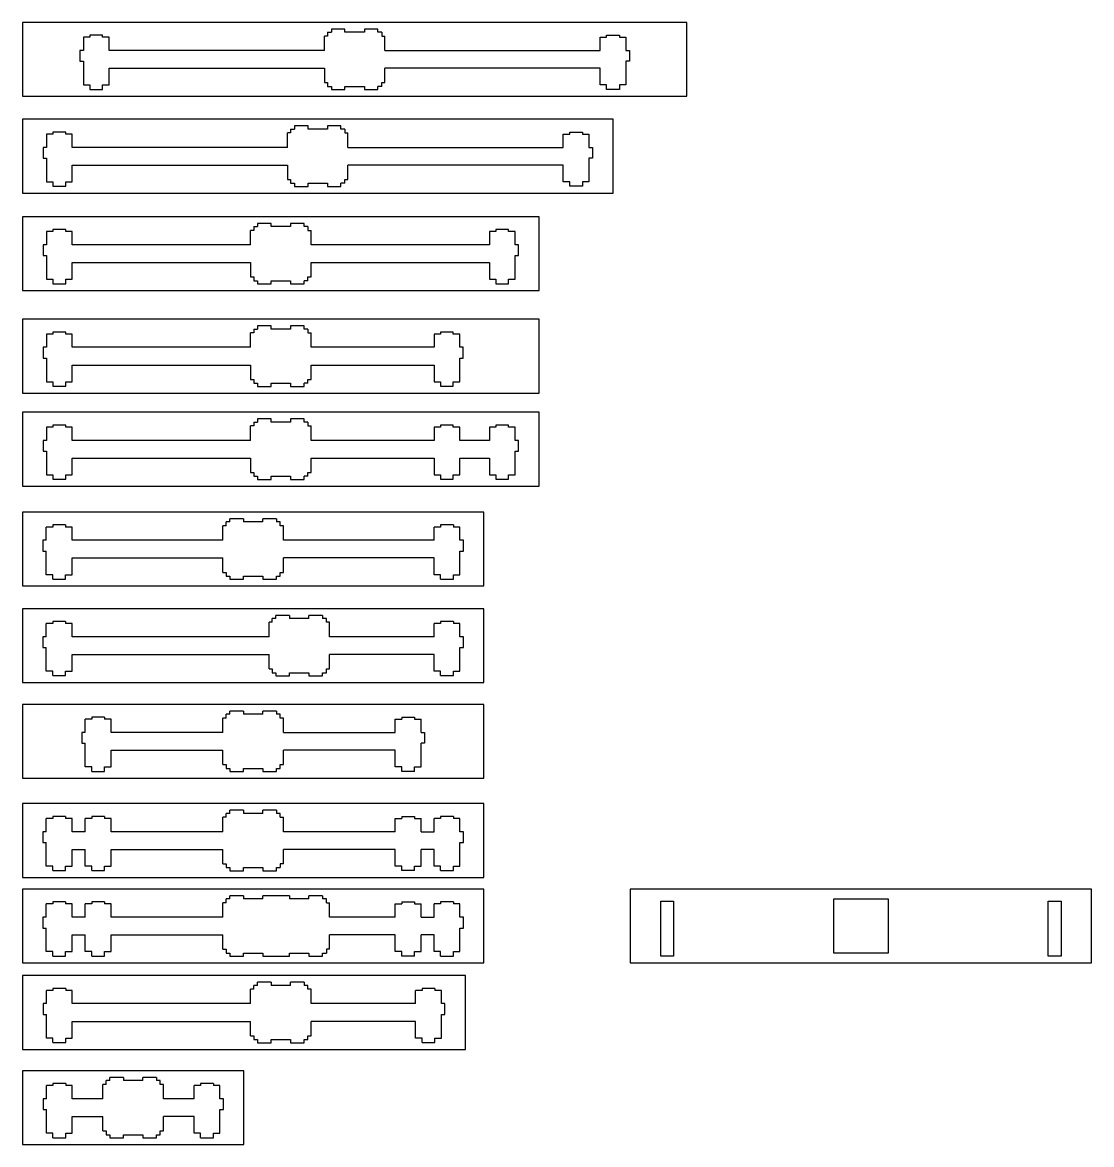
# Model space of a CAD drawing. Header units: millimetres. Extents: x -489 to 574, y -241 to 468.
# Drawn here: x 298.4 to 574.3, y -241.1 to 48.3 of the extents above; entities that cross this region are included whole.
import ezdxf

# ---------------------------------------------------------------- set-up
doc = ezdxf.new("R2010")
doc.units = ezdxf.units.MM
doc.layers.add('01_线宽0.15', color=7, linetype='Continuous')

msp = doc.modelspace()

# ---------------------------------------------------------------- linework, layer by layer
at = {"layer": '01_线宽0.15'}
for p, q in [((469.88, 48.31), (298.43, 48.31)), ((298.43, 48.31), (298.43, 29.26)), ((381.65, 46.58), (378.15, 46.58)), ((378.15, 46.58), (378.15, 45.77)), ((381.65, 45.77), (381.65, 46.58)), ((390.16, 46.58), (386.66, 46.58)), ((386.66, 46.58), (386.66, 45.77)), ((390.16, 45.77), (390.16, 46.58)), ((469.88, 29.26), (469.88, 48.31)), ((315.83, 44.47), (314.15, 44.47)), ((314.15, 44.47), (314.15, 41.07)), ((319.13, 45.01), (315.83, 45.01)), ((315.83, 45.01), (315.83, 44.47)), ((319.13, 44.47), (319.13, 45.01)), ((320.8, 44.47), (319.13, 44.47)), ((320.8, 41.07), (320.8, 44.47)), ((377.17, 44.79), (376.35, 44.79)), ((376.35, 41.07), (376.35, 44.79)), ((377.17, 45.77), (377.17, 44.79)), ((377.17, 45.77), (378.15, 45.77)), ((386.66, 45.77), (381.65, 45.77)), ((391.14, 45.77), (390.16, 45.77)), ((391.14, 45.77), (391.14, 44.79)), ((391.14, 44.79), (391.95, 44.79)), ((391.95, 41.07), (391.95, 44.79)), ((447.5, 41.07), (447.5, 44.47)), ((447.5, 44.47), (449.18, 44.47)), ((449.18, 44.47), (449.18, 45.01)), ((449.18, 45.01), (452.48, 45.01)), ((452.48, 45.01), (452.48, 44.47)), ((452.48, 44.47), (454.15, 44.47)), ((454.15, 44.47), (454.15, 41.07)), ((314.15, 41.07), (313.26, 41.07)), ((313.26, 41.07), (313.26, 38.28)), ((376.35, 41.07), (320.8, 41.07)), ((391.95, 41.07), (447.5, 41.07)), ((454.15, 41.07), (455.04, 41.07)), ((455.04, 41.07), (455.04, 38.28)), ((313.26, 38.28), (314.15, 38.28)), ((314.15, 38.28), (314.15, 32.18)), ((455.04, 38.28), (454.15, 38.28)), ((454.15, 38.28), (454.15, 32.18)), ((320.8, 32.18), (320.8, 36.5)), ((320.8, 36.5), (376.35, 36.5)), ((376.35, 36.5), (376.35, 32.78)), ((391.95, 32.78), (391.95, 36.5)), ((447.5, 36.5), (391.95, 36.5)), ((447.5, 32.18), (447.5, 36.5)), ((314.15, 32.18), (315.83, 32.18)), ((315.83, 32.18), (315.83, 31.04)), ((319.13, 31.04), (319.13, 32.18)), ((319.13, 32.18), (320.8, 32.18)), ((376.35, 32.78), (377.17, 32.78)), ((377.17, 32.78), (377.17, 31.8)), ((391.14, 31.8), (391.14, 32.78)), ((391.14, 32.78), (391.95, 32.78)), ((449.18, 32.18), (447.5, 32.18)), ((449.18, 31.04), (449.18, 32.18)), ((454.15, 32.18), (452.48, 32.18)), ((452.48, 32.18), (452.48, 31.04)), ((298.43, 29.26), (469.88, 29.26)), ((315.83, 31.04), (319.13, 31.04)), ((377.17, 31.8), (378.15, 31.8)), ((378.15, 31.8), (378.15, 30.99)), ((378.15, 30.99), (381.65, 30.99)), ((381.65, 30.99), (381.65, 31.8)), ((381.65, 31.8), (386.66, 31.8)), ((386.66, 31.8), (386.66, 30.99)), ((386.66, 30.99), (390.16, 30.99)), ((390.16, 30.99), (390.16, 31.8)), ((391.14, 31.8), (390.16, 31.8)), ((452.48, 31.04), (449.18, 31.04)), ((450.83, 23.33), (298.43, 23.33)), ((298.43, 23.33), (298.43, 4.28)), ((450.83, 4.28), (450.83, 23.33)), ((367.64, 20.79), (367.64, 19.81)), ((367.64, 20.79), (368.62, 20.79)), ((372.12, 21.6), (368.62, 21.6)), ((368.62, 21.6), (368.62, 20.79)), ((372.12, 20.79), (372.12, 21.6)), ((377.13, 20.79), (372.12, 20.79)), ((380.63, 21.6), (377.13, 21.6)), ((377.13, 21.6), (377.13, 20.79)), ((380.63, 20.79), (380.63, 21.6)), ((381.61, 20.79), (380.63, 20.79)), ((381.61, 20.79), (381.61, 19.81)), ((306.3, 19.49), (304.62, 19.49)), ((304.62, 19.49), (304.62, 16.09)), ((309.6, 20.03), (306.3, 20.03)), ((306.3, 20.03), (306.3, 19.49)), ((309.6, 19.49), (309.6, 20.03)), ((311.28, 19.49), (309.6, 19.49)), ((311.28, 16.09), (311.28, 19.49)), ((367.64, 19.81), (366.83, 19.81)), ((366.83, 16.09), (366.83, 19.81)), ((381.61, 19.81), (382.43, 19.81)), ((382.43, 16.09), (382.43, 19.81)), ((437.98, 16.09), (437.98, 19.49)), ((437.98, 19.49), (439.65, 19.49)), ((439.65, 19.49), (439.65, 20.03)), ((439.65, 20.03), (442.95, 20.03)), ((442.95, 20.03), (442.95, 19.49)), ((442.95, 19.49), (444.63, 19.49)), ((444.63, 19.49), (444.63, 16.09)), ((304.62, 16.09), (303.74, 16.09)), ((303.74, 16.09), (303.74, 13.3)), ((366.83, 16.09), (311.28, 16.09)), ((382.43, 16.09), (437.98, 16.09)), ((444.63, 16.09), (445.52, 16.09)), ((445.52, 16.09), (445.52, 13.3)), ((303.74, 13.3), (304.62, 13.3)), ((304.62, 13.3), (304.62, 7.2)), ((445.52, 13.3), (444.63, 13.3)), ((444.63, 13.3), (444.63, 7.2)), ((311.28, 7.2), (311.28, 11.52)), ((311.28, 11.52), (366.83, 11.52)), ((366.83, 11.52), (366.83, 7.8)), ((382.43, 7.8), (382.43, 11.52)), ((437.98, 11.52), (382.43, 11.52)), ((437.98, 7.2), (437.98, 11.52)), ((304.62, 7.2), (306.3, 7.2)), ((306.3, 7.2), (306.3, 6.06)), ((306.3, 6.06), (309.6, 6.06)), ((309.6, 6.06), (309.6, 7.2)), ((309.6, 7.2), (311.28, 7.2)), ((366.83, 7.8), (367.64, 7.8)), ((367.64, 7.8), (367.64, 6.82)), ((367.64, 6.82), (368.62, 6.82)), ((368.62, 6.82), (368.62, 6.01)), ((368.62, 6.01), (372.12, 6.01)), ((372.12, 6.01), (372.12, 6.82)), ((372.12, 6.82), (377.13, 6.82)), ((377.13, 6.82), (377.13, 6.01)), ((377.13, 6.01), (380.63, 6.01)), ((380.63, 6.01), (380.63, 6.82)), ((381.61, 6.82), (380.63, 6.82)), ((381.61, 6.82), (381.61, 7.8)), ((381.61, 7.8), (382.43, 7.8)), ((439.65, 7.2), (437.98, 7.2)), ((439.65, 6.06), (439.65, 7.2)), ((442.95, 6.06), (439.65, 6.06)), ((444.63, 7.2), (442.95, 7.2)), ((442.95, 7.2), (442.95, 6.06)), ((298.43, 4.28), (450.83, 4.28)), ((431.78, -1.81), (298.43, -1.81)), ((298.43, -1.81), (298.43, -20.86)), ((431.78, -20.86), (431.78, -1.81)), ((306.3, -5.64), (304.62, -5.64)), ((304.62, -5.64), (304.62, -9.04)), ((309.6, -5.11), (306.3, -5.11)), ((306.3, -5.11), (306.3, -5.64)), ((309.6, -5.64), (309.6, -5.11)), ((311.28, -5.64), (309.6, -5.64)), ((311.28, -9.04), (311.28, -5.64)), ((358.12, -5.33), (357.3, -5.33)), ((357.3, -9.04), (357.3, -5.33)), ((358.12, -4.35), (358.12, -5.33)), ((358.12, -4.35), (359.1, -4.35)), ((362.6, -3.53), (359.1, -3.53)), ((359.1, -3.53), (359.1, -4.35)), ((362.6, -4.35), (362.6, -3.53)), ((367.61, -4.35), (362.6, -4.35)), ((371.11, -3.53), (367.61, -3.53)), ((367.61, -3.53), (367.61, -4.35)), ((371.11, -4.35), (371.11, -3.53)), ((372.09, -4.35), (371.11, -4.35)), ((372.09, -4.35), (372.09, -5.33)), ((372.09, -5.33), (372.9, -5.33)), ((372.9, -9.04), (372.9, -5.33)), ((420.6, -5.64), (418.92, -5.64)), ((418.92, -5.64), (418.92, -9.04)), ((423.9, -5.11), (420.6, -5.11)), ((420.6, -5.11), (420.6, -5.64)), ((423.9, -5.64), (423.9, -5.11)), ((425.58, -5.64), (423.9, -5.64)), ((425.58, -9.04), (425.58, -5.64)), ((304.62, -9.04), (303.74, -9.04)), ((303.74, -9.04), (303.74, -11.84)), ((357.3, -9.04), (311.28, -9.04)), ((418.92, -9.04), (372.9, -9.04)), ((426.47, -9.04), (425.58, -9.04)), ((426.47, -11.84), (426.47, -9.04)), ((303.74, -11.84), (304.62, -11.84)), ((304.62, -11.84), (304.62, -17.93)), ((311.28, -17.93), (311.28, -13.62)), ((311.28, -13.62), (357.3, -13.62)), ((357.3, -13.62), (357.3, -17.34)), ((372.9, -17.34), (372.9, -13.62)), ((372.9, -13.62), (418.92, -13.62)), ((418.92, -13.62), (418.92, -17.93)), ((425.58, -17.93), (425.58, -11.84)), ((425.58, -11.84), (426.47, -11.84)), ((357.3, -17.34), (358.12, -17.34)), ((358.12, -17.34), (358.12, -18.32)), ((372.09, -18.32), (372.09, -17.34)), ((372.09, -17.34), (372.9, -17.34)), ((304.62, -17.93), (306.3, -17.93)), ((306.3, -17.93), (306.3, -19.08)), ((306.3, -19.08), (309.6, -19.08)), ((309.6, -19.08), (309.6, -17.93)), ((309.6, -17.93), (311.28, -17.93)), ((358.12, -18.32), (359.1, -18.32)), ((359.1, -18.32), (359.1, -19.13)), ((359.1, -19.13), (362.6, -19.13)), ((362.6, -19.13), (362.6, -18.32)), ((362.6, -18.32), (367.61, -18.32)), ((367.61, -18.32), (367.61, -19.13)), ((367.61, -19.13), (371.11, -19.13)), ((371.11, -19.13), (371.11, -18.32)), ((372.09, -18.32), (371.11, -18.32)), ((418.92, -17.93), (420.6, -17.93)), ((420.6, -17.93), (420.6, -19.08)), ((420.6, -19.08), (423.9, -19.08)), ((423.9, -19.08), (423.9, -17.93)), ((423.9, -17.93), (425.58, -17.93)), ((298.43, -20.86), (431.78, -20.86)), ((431.78, -28.25), (298.43, -28.25)), ((298.43, -28.25), (298.43, -47.3)), ((431.78, -47.3), (431.78, -28.25)), ((309.6, -31.55), (306.3, -31.55)), ((306.3, -31.55), (306.3, -32.09)), ((309.6, -32.09), (309.6, -31.55)), ((358.12, -31.77), (357.3, -31.77)), ((357.3, -35.49), (357.3, -31.77)), ((358.12, -30.79), (358.12, -31.77)), ((358.12, -30.79), (359.1, -30.79)), ((362.6, -29.98), (359.1, -29.98)), ((359.1, -29.98), (359.1, -30.79)), ((362.6, -30.79), (362.6, -29.98)), ((367.61, -30.79), (362.6, -30.79)), ((371.11, -29.98), (367.61, -29.98)), ((367.61, -29.98), (367.61, -30.79)), ((371.11, -30.79), (371.11, -29.98)), ((372.09, -30.79), (371.11, -30.79)), ((372.09, -30.79), (372.09, -31.77)), ((372.09, -31.77), (372.9, -31.77)), ((372.9, -35.49), (372.9, -31.77)), ((409.62, -31.55), (406.31, -31.55)), ((406.31, -31.55), (406.31, -32.09)), ((409.62, -32.09), (409.62, -31.55)), ((306.3, -32.09), (304.62, -32.09)), ((304.62, -32.09), (304.62, -35.49)), ((311.28, -32.09), (309.6, -32.09)), ((311.28, -35.49), (311.28, -32.09)), ((406.31, -32.09), (404.64, -32.09)), ((404.64, -32.09), (404.64, -35.49)), ((411.29, -32.09), (409.62, -32.09)), ((411.29, -35.49), (411.29, -32.09)), ((304.62, -35.49), (303.74, -35.49)), ((303.74, -35.49), (303.74, -38.29)), ((357.3, -35.49), (311.28, -35.49)), ((404.64, -35.49), (372.9, -35.49)), ((412.18, -35.49), (411.29, -35.49)), ((412.18, -38.29), (412.18, -35.49)), ((303.74, -38.29), (304.62, -38.29)), ((304.62, -38.29), (304.62, -44.38)), ((311.28, -44.38), (311.28, -40.06)), ((311.28, -40.06), (357.3, -40.06)), ((357.3, -40.06), (357.3, -43.78)), ((372.9, -43.78), (372.9, -40.06)), ((372.9, -40.06), (404.64, -40.06)), ((404.64, -40.06), (404.64, -44.38)), ((411.29, -44.38), (411.29, -38.29)), ((411.29, -38.29), (412.18, -38.29)), ((304.62, -44.38), (306.3, -44.38)), ((306.3, -44.38), (306.3, -45.52)), ((306.3, -45.52), (309.6, -45.52)), ((309.6, -45.52), (309.6, -44.38)), ((309.6, -44.38), (311.28, -44.38)), ((357.3, -43.78), (358.12, -43.78)), ((358.12, -43.78), (358.12, -44.76)), ((358.12, -44.76), (359.1, -44.76)), ((359.1, -44.76), (359.1, -45.58)), ((359.1, -45.58), (362.6, -45.58)), ((362.6, -45.58), (362.6, -44.76)), ((362.6, -44.76), (367.61, -44.76)), ((367.61, -44.76), (367.61, -45.58)), ((367.61, -45.58), (371.11, -45.58)), ((371.11, -45.58), (371.11, -44.76)), ((372.09, -44.76), (371.11, -44.76)), ((372.09, -44.76), (372.09, -43.78)), ((372.09, -43.78), (372.9, -43.78)), ((404.64, -44.38), (406.31, -44.38)), ((406.31, -44.38), (406.31, -45.52)), ((406.31, -45.52), (409.62, -45.52)), ((409.62, -45.52), (409.62, -44.38)), ((409.62, -44.38), (411.29, -44.38)), ((298.43, -47.3), (431.78, -47.3)), ((431.78, -52.25), (298.43, -52.25)), ((298.43, -52.25), (298.43, -71.3)), ((358.12, -54.79), (358.12, -55.77)), ((358.12, -54.79), (359.1, -54.79)), ((362.6, -53.98), (359.1, -53.98)), ((359.1, -53.98), (359.1, -54.79)), ((362.6, -54.79), (362.6, -53.98)), ((367.61, -54.79), (362.6, -54.79)), ((371.11, -53.98), (367.61, -53.98)), ((367.61, -53.98), (367.61, -54.79)), ((371.11, -54.79), (371.11, -53.98)), ((372.09, -54.79), (371.11, -54.79)), ((372.09, -54.79), (372.09, -55.77)), ((431.78, -71.3), (431.78, -52.25)), ((306.3, -56.09), (304.62, -56.09)), ((304.62, -56.09), (304.62, -59.49)), ((309.6, -55.55), (306.3, -55.55)), ((306.3, -55.55), (306.3, -56.09)), ((309.6, -56.09), (309.6, -55.55)), ((311.28, -56.09), (309.6, -56.09)), ((311.28, -59.49), (311.28, -56.09)), ((358.12, -55.77), (357.3, -55.77)), ((357.3, -59.49), (357.3, -55.77)), ((372.09, -55.77), (372.9, -55.77)), ((372.9, -59.49), (372.9, -55.77)), ((406.31, -56.09), (404.64, -56.09)), ((404.64, -56.09), (404.64, -59.49)), ((409.62, -55.55), (406.31, -55.55)), ((406.31, -55.55), (406.31, -56.09)), ((409.62, -56.09), (409.62, -55.55)), ((411.29, -56.09), (409.62, -56.09)), ((411.29, -59.49), (411.29, -56.09)), ((420.6, -56.09), (418.92, -56.09)), ((418.92, -56.09), (418.92, -59.49)), ((423.9, -55.55), (420.6, -55.55)), ((420.6, -55.55), (420.6, -56.09)), ((423.9, -56.09), (423.9, -55.55)), ((425.58, -56.09), (423.9, -56.09)), ((425.58, -59.49), (425.58, -56.09)), ((304.62, -59.49), (303.74, -59.49)), ((303.74, -59.49), (303.74, -62.29)), ((357.3, -59.49), (311.28, -59.49)), ((404.64, -59.49), (372.9, -59.49)), ((418.92, -59.49), (411.29, -59.49)), ((426.47, -59.49), (425.58, -59.49)), ((426.47, -62.29), (426.47, -59.49)), ((303.74, -62.29), (304.62, -62.29)), ((304.62, -62.29), (304.62, -68.38)), ((425.58, -68.38), (425.58, -62.29)), ((425.58, -62.29), (426.47, -62.29)), ((311.28, -68.38), (311.28, -64.06)), ((311.28, -64.06), (357.3, -64.06)), ((357.3, -64.06), (357.3, -67.78)), ((372.9, -67.78), (372.9, -64.06)), ((372.9, -64.06), (404.64, -64.06)), ((404.64, -64.06), (404.64, -68.38)), ((411.29, -64.06), (418.92, -64.06)), ((411.29, -68.38), (411.29, -64.06)), ((418.92, -64.06), (418.92, -68.38)), ((304.62, -68.38), (306.3, -68.38)), ((306.3, -68.38), (306.3, -69.52)), ((309.6, -69.52), (309.6, -68.38)), ((309.6, -68.38), (311.28, -68.38)), ((357.3, -67.78), (358.12, -67.78)), ((358.12, -67.78), (358.12, -68.76)), ((358.12, -68.76), (359.1, -68.76)), ((359.1, -68.76), (359.1, -69.58)), ((362.6, -69.58), (362.6, -68.76)), ((362.6, -68.76), (367.61, -68.76)), ((367.61, -68.76), (367.61, -69.58)), ((371.11, -69.58), (371.11, -68.76)), ((372.09, -68.76), (371.11, -68.76)), ((372.09, -68.76), (372.09, -67.78)), ((372.09, -67.78), (372.9, -67.78)), ((404.64, -68.38), (406.31, -68.38)), ((406.31, -68.38), (406.31, -69.52)), ((409.62, -69.52), (409.62, -68.38)), ((409.62, -68.38), (411.29, -68.38)), ((418.92, -68.38), (420.6, -68.38)), ((420.6, -68.38), (420.6, -69.52)), ((423.9, -69.52), (423.9, -68.38)), ((423.9, -68.38), (425.58, -68.38)), ((298.43, -71.3), (431.78, -71.3)), ((306.3, -69.52), (309.6, -69.52)), ((359.1, -69.58), (362.6, -69.58)), ((367.61, -69.58), (371.11, -69.58)), ((406.31, -69.52), (409.62, -69.52)), ((420.6, -69.52), (423.9, -69.52)), ((417.49, -78.01), (298.43, -78.01)), ((298.43, -78.01), (298.43, -97.06)), ((417.49, -97.06), (417.49, -78.01)), ((350.97, -81.53), (350.97, -80.55)), ((351.95, -80.55), (350.97, -80.55)), ((355.45, -79.74), (351.95, -79.74)), ((351.95, -80.55), (351.95, -79.74)), ((355.45, -79.74), (355.45, -80.55)), ((360.46, -80.55), (355.45, -80.55)), ((363.96, -79.74), (360.46, -79.74)), ((360.46, -80.55), (360.46, -79.74)), ((363.96, -79.74), (363.96, -80.55)), ((364.94, -80.55), (363.96, -80.55)), ((364.94, -81.53), (364.94, -80.55)), ((304.59, -85.25), (304.59, -81.85)), ((306.27, -81.85), (304.59, -81.85)), ((306.27, -81.31), (306.27, -81.85)), ((309.57, -81.31), (306.27, -81.31)), ((309.57, -81.31), (309.57, -81.85)), ((311.25, -81.85), (309.57, -81.85)), ((311.25, -85.25), (311.25, -81.85)), ((350.97, -81.53), (350.16, -81.53)), ((350.16, -85.25), (350.16, -81.53)), ((365.76, -81.53), (364.94, -81.53)), ((365.76, -85.25), (365.76, -81.53)), ((404.67, -85.25), (404.67, -81.85)), ((406.35, -81.85), (404.67, -81.85)), ((406.35, -81.31), (406.35, -81.85)), ((409.65, -81.31), (406.35, -81.31)), ((409.65, -81.31), (409.65, -81.85)), ((411.32, -81.85), (409.65, -81.85)), ((411.32, -85.25), (411.32, -81.85)), ((304.59, -85.25), (303.7, -85.25)), ((303.7, -85.25), (303.7, -88.04)), ((350.16, -85.25), (311.25, -85.25)), ((404.67, -85.25), (365.76, -85.25)), ((412.21, -85.25), (411.32, -85.25)), ((412.21, -88.04), (412.21, -85.25)), ((303.7, -88.04), (304.59, -88.04)), ((304.59, -94.14), (304.59, -88.04)), ((411.32, -94.14), (411.32, -88.04)), ((411.32, -88.04), (412.21, -88.04)), ((311.25, -89.82), (350.16, -89.82)), ((311.25, -94.14), (311.25, -89.82)), ((350.16, -93.54), (350.16, -89.82)), ((404.67, -89.82), (365.76, -89.82)), ((365.76, -93.54), (365.76, -89.82)), ((404.67, -94.14), (404.67, -89.82)), ((306.27, -94.14), (304.59, -94.14)), ((306.27, -95.28), (306.27, -94.14)), ((306.27, -95.28), (309.57, -95.28)), ((309.57, -95.28), (309.57, -94.14)), ((309.57, -94.14), (311.25, -94.14)), ((350.16, -93.54), (350.97, -93.54)), ((350.97, -93.54), (350.97, -94.52)), ((350.97, -94.52), (351.95, -94.52)), ((351.95, -94.52), (351.95, -95.33)), ((351.95, -95.33), (355.45, -95.33)), ((355.45, -95.33), (355.45, -94.52)), ((355.45, -94.52), (360.46, -94.52)), ((360.46, -94.52), (360.46, -95.33)), ((360.46, -95.33), (363.96, -95.33)), ((363.96, -95.33), (363.96, -94.52)), ((363.96, -94.52), (364.94, -94.52)), ((364.94, -94.52), (364.94, -93.54)), ((364.94, -93.54), (365.76, -93.54)), ((406.35, -94.14), (404.67, -94.14)), ((406.35, -95.28), (406.35, -94.14)), ((406.35, -95.28), (409.65, -95.28)), ((409.65, -95.28), (409.65, -94.14)), ((409.65, -94.14), (411.32, -94.14)), ((298.43, -97.06), (417.49, -97.06)), ((417.49, -102.91), (298.43, -102.91)), ((298.43, -102.91), (298.43, -121.96)), ((417.49, -121.96), (417.49, -102.91)), ((304.59, -110.15), (304.59, -106.74)), ((306.27, -106.74), (304.59, -106.74)), ((306.27, -106.21), (306.27, -106.74)), ((309.57, -106.21), (306.27, -106.21)), ((309.57, -106.21), (309.57, -106.74)), ((311.25, -106.74), (309.57, -106.74)), ((311.25, -110.15), (311.25, -106.74)), ((362.88, -106.43), (362.06, -106.43)), ((362.06, -110.15), (362.06, -106.43)), ((362.88, -106.43), (362.88, -105.45)), ((363.86, -105.45), (362.88, -105.45)), ((367.36, -104.63), (363.86, -104.63)), ((363.86, -105.45), (363.86, -104.63)), ((367.36, -104.63), (367.36, -105.45)), ((372.37, -105.45), (367.36, -105.45)), ((375.87, -104.63), (372.37, -104.63)), ((372.37, -105.45), (372.37, -104.63)), ((375.87, -104.63), (375.87, -105.45)), ((376.85, -105.45), (375.87, -105.45)), ((376.85, -106.43), (376.85, -105.45)), ((377.66, -106.43), (376.85, -106.43)), ((377.66, -110.15), (377.66, -106.43)), ((404.67, -110.15), (404.67, -106.74)), ((406.35, -106.74), (404.67, -106.74)), ((406.35, -106.21), (406.35, -106.74)), ((409.65, -106.21), (406.35, -106.21)), ((409.65, -106.21), (409.65, -106.74)), ((411.32, -106.74), (409.65, -106.74)), ((411.32, -110.15), (411.32, -106.74)), ((304.59, -110.15), (303.7, -110.15)), ((303.7, -110.15), (303.7, -112.94)), ((362.06, -110.15), (311.25, -110.15)), ((404.67, -110.15), (377.66, -110.15)), ((412.21, -110.15), (411.32, -110.15)), ((412.21, -112.94), (412.21, -110.15)), ((303.7, -112.94), (304.59, -112.94)), ((304.59, -119.04), (304.59, -112.94)), ((311.25, -114.72), (362.06, -114.72)), ((311.25, -119.04), (311.25, -114.72)), ((362.06, -118.44), (362.06, -114.72)), ((404.67, -114.72), (377.66, -114.72)), ((377.66, -118.44), (377.66, -114.72)), ((404.67, -119.04), (404.67, -114.72)), ((411.32, -119.04), (411.32, -112.94)), ((411.32, -112.94), (412.21, -112.94)), ((362.06, -118.44), (362.88, -118.44)), ((362.88, -118.44), (362.88, -119.42)), ((376.85, -119.42), (376.85, -118.44)), ((376.85, -118.44), (377.66, -118.44)), ((306.27, -119.04), (304.59, -119.04)), ((306.27, -120.18), (306.27, -119.04)), ((306.27, -120.18), (309.57, -120.18)), ((309.57, -120.18), (309.57, -119.04)), ((309.57, -119.04), (311.25, -119.04)), ((362.88, -119.42), (363.86, -119.42)), ((363.86, -119.42), (363.86, -120.23)), ((363.86, -120.23), (367.36, -120.23)), ((367.36, -120.23), (367.36, -119.42)), ((367.36, -119.42), (372.37, -119.42)), ((372.37, -119.42), (372.37, -120.23)), ((372.37, -120.23), (375.87, -120.23)), ((375.87, -120.23), (375.87, -119.42)), ((375.87, -119.42), (376.85, -119.42)), ((406.35, -119.04), (404.67, -119.04)), ((406.35, -120.18), (406.35, -119.04)), ((406.35, -120.18), (409.65, -120.18)), ((409.65, -120.18), (409.65, -119.04)), ((409.65, -119.04), (411.32, -119.04)), ((298.43, -121.96), (417.49, -121.96)), ((417.49, -127.6), (298.43, -127.6)), ((298.43, -127.6), (298.43, -146.65)), ((350.97, -131.12), (350.97, -130.14)), ((351.95, -130.14), (350.97, -130.14)), ((355.45, -129.33), (351.95, -129.33)), ((351.95, -130.14), (351.95, -129.33)), ((355.45, -129.33), (355.45, -130.14)), ((360.46, -130.14), (355.45, -130.14)), ((363.96, -129.33), (360.46, -129.33)), ((360.46, -130.14), (360.46, -129.33)), ((363.96, -129.33), (363.96, -130.14)), ((364.94, -130.14), (363.96, -130.14)), ((364.94, -131.12), (364.94, -130.14)), ((417.49, -146.65), (417.49, -127.6)), ((314.63, -134.84), (314.63, -131.43)), ((316.31, -131.43), (314.63, -131.43)), ((316.31, -130.9), (316.31, -131.43)), ((319.61, -130.9), (316.31, -130.9)), ((319.61, -130.9), (319.61, -131.43)), ((321.29, -131.43), (319.61, -131.43)), ((321.29, -134.84), (321.29, -131.43)), ((350.97, -131.12), (350.16, -131.12)), ((350.16, -134.84), (350.16, -131.12)), ((365.76, -131.12), (364.94, -131.12)), ((365.76, -134.84), (365.76, -131.12)), ((394.63, -134.84), (394.63, -131.43)), ((394.63, -131.43), (396.31, -131.43)), ((396.31, -130.9), (396.31, -131.43)), ((396.31, -130.9), (399.61, -130.9)), ((399.61, -130.9), (399.61, -131.43)), ((399.61, -131.43), (401.29, -131.43)), ((401.29, -134.84), (401.29, -131.43)), ((314.63, -134.84), (313.74, -134.84)), ((313.74, -134.84), (313.74, -137.63)), ((350.16, -134.84), (321.29, -134.84)), ((365.76, -134.84), (394.63, -134.84)), ((401.29, -134.84), (402.17, -134.84)), ((402.17, -134.84), (402.17, -137.63)), ((313.74, -137.63), (314.63, -137.63)), ((314.63, -143.73), (314.63, -137.63)), ((402.17, -137.63), (401.29, -137.63)), ((401.29, -143.73), (401.29, -137.63)), ((321.29, -139.41), (350.16, -139.41)), ((321.29, -143.73), (321.29, -139.41)), ((350.16, -143.13), (350.16, -139.41)), ((394.63, -139.41), (365.76, -139.41)), ((365.76, -143.13), (365.76, -139.41)), ((394.63, -143.73), (394.63, -139.41)), ((316.31, -143.73), (314.63, -143.73)), ((316.31, -144.87), (316.31, -143.73)), ((319.61, -144.87), (319.61, -143.73)), ((319.61, -143.73), (321.29, -143.73)), ((350.16, -143.13), (350.97, -143.13)), ((350.97, -143.13), (350.97, -144.11)), ((350.97, -144.11), (351.95, -144.11)), ((351.95, -144.11), (351.95, -144.92)), ((355.45, -144.92), (355.45, -144.11)), ((355.45, -144.11), (360.46, -144.11)), ((360.46, -144.11), (360.46, -144.92)), ((363.96, -144.92), (363.96, -144.11)), ((363.96, -144.11), (364.94, -144.11)), ((364.94, -144.11), (364.94, -143.13)), ((364.94, -143.13), (365.76, -143.13)), ((396.31, -143.73), (394.63, -143.73)), ((396.31, -144.87), (396.31, -143.73)), ((399.61, -144.87), (399.61, -143.73)), ((399.61, -143.73), (401.29, -143.73)), ((298.43, -146.65), (417.49, -146.65)), ((316.31, -144.87), (319.61, -144.87)), ((351.95, -144.92), (355.45, -144.92)), ((360.46, -144.92), (363.96, -144.92)), ((399.61, -144.87), (396.31, -144.87)), ((417.49, -153.2), (298.43, -153.2)), ((298.43, -153.2), (298.43, -172.25)), ((417.49, -172.25), (417.49, -153.2)), ((351.95, -155.74), (350.97, -155.74)), ((350.97, -156.72), (350.97, -155.74)), ((355.45, -154.93), (351.95, -154.93)), ((351.95, -155.74), (351.95, -154.93)), ((355.45, -154.93), (355.45, -155.74)), ((360.46, -155.74), (355.45, -155.74)), ((363.96, -154.93), (360.46, -154.93)), ((360.46, -155.74), (360.46, -154.93)), ((363.96, -154.93), (363.96, -155.74)), ((364.94, -155.74), (363.96, -155.74)), ((364.94, -156.72), (364.94, -155.74)), ((304.59, -160.44), (304.59, -157.04)), ((306.27, -157.04), (304.59, -157.04)), ((306.27, -156.51), (306.27, -157.04)), ((309.57, -156.51), (306.27, -156.51)), ((309.57, -156.51), (309.57, -157.04)), ((311.25, -157.04), (309.57, -157.04)), ((311.25, -160.44), (311.25, -157.04)), ((314.63, -160.44), (314.63, -157.04)), ((316.31, -157.04), (314.63, -157.04)), ((316.31, -156.51), (316.31, -157.04)), ((319.61, -156.51), (316.31, -156.51)), ((319.61, -156.51), (319.61, -157.04)), ((321.29, -157.04), (319.61, -157.04)), ((321.29, -160.44), (321.29, -157.04)), ((350.97, -156.72), (350.16, -156.72)), ((350.16, -160.44), (350.16, -156.72)), ((364.94, -156.72), (365.76, -156.72)), ((365.76, -160.44), (365.76, -156.72)), ((394.63, -160.44), (394.63, -157.04)), ((394.63, -157.04), (396.31, -157.04)), ((396.31, -156.51), (396.31, -157.04)), ((396.31, -156.51), (399.61, -156.51)), ((399.61, -156.51), (399.61, -157.04)), ((399.61, -157.04), (401.29, -157.04)), ((401.29, -160.44), (401.29, -157.04)), ((404.67, -160.44), (404.67, -157.04)), ((406.35, -157.04), (404.67, -157.04)), ((406.35, -156.51), (406.35, -157.04)), ((409.65, -156.51), (406.35, -156.51)), ((409.65, -156.51), (409.65, -157.04)), ((411.32, -157.04), (409.65, -157.04)), ((411.32, -160.44), (411.32, -157.04)), ((304.59, -160.44), (303.7, -160.44)), ((303.7, -160.44), (303.7, -163.24)), ((314.63, -160.44), (311.25, -160.44)), ((350.16, -160.44), (321.29, -160.44)), ((394.63, -160.44), (365.76, -160.44)), ((401.29, -160.44), (404.67, -160.44)), ((412.21, -160.44), (411.32, -160.44)), ((412.21, -163.24), (412.21, -160.44)), ((303.7, -163.24), (304.59, -163.24)), ((304.59, -169.33), (304.59, -163.24)), ((411.32, -169.33), (411.32, -163.24)), ((411.32, -163.24), (412.21, -163.24)), ((311.25, -165.01), (314.63, -165.01)), ((311.25, -169.33), (311.25, -165.01)), ((314.63, -169.33), (314.63, -165.01)), ((321.29, -165.01), (350.16, -165.01)), ((321.29, -169.33), (321.29, -165.01)), ((350.16, -168.73), (350.16, -165.01)), ((394.63, -165.01), (365.76, -165.01)), ((365.76, -168.73), (365.76, -165.01)), ((394.63, -169.33), (394.63, -165.01)), ((404.67, -165.01), (401.29, -165.01)), ((401.29, -169.33), (401.29, -165.01)), ((404.67, -169.33), (404.67, -165.01)), ((306.27, -169.33), (304.59, -169.33)), ((306.27, -170.48), (306.27, -169.33)), ((306.27, -170.48), (309.57, -170.48)), ((309.57, -170.48), (309.57, -169.33)), ((309.57, -169.33), (311.25, -169.33)), ((316.31, -169.33), (314.63, -169.33)), ((316.31, -170.48), (316.31, -169.33)), ((316.31, -170.48), (319.61, -170.48)), ((319.61, -170.48), (319.61, -169.33)), ((319.61, -169.33), (321.29, -169.33)), ((350.16, -168.73), (350.97, -168.73)), ((350.97, -168.73), (350.97, -169.71)), ((350.97, -169.71), (351.95, -169.71)), ((351.95, -169.71), (351.95, -170.53)), ((351.95, -170.53), (355.45, -170.53)), ((355.45, -170.53), (355.45, -169.71)), ((355.45, -169.71), (360.46, -169.71)), ((360.46, -169.71), (360.46, -170.53)), ((360.46, -170.53), (363.96, -170.53)), ((363.96, -170.53), (363.96, -169.71)), ((363.96, -169.71), (364.94, -169.71)), ((365.76, -168.73), (364.94, -168.73)), ((364.94, -168.73), (364.94, -169.71)), ((396.31, -169.33), (394.63, -169.33)), ((396.31, -170.48), (396.31, -169.33)), ((399.61, -170.48), (396.31, -170.48)), ((399.61, -170.48), (399.61, -169.33)), ((399.61, -169.33), (401.29, -169.33)), ((406.35, -169.33), (404.67, -169.33)), ((406.35, -170.48), (406.35, -169.33)), ((406.35, -170.48), (409.65, -170.48)), ((409.65, -170.48), (409.65, -169.33)), ((409.65, -169.33), (411.32, -169.33)), ((298.43, -172.25), (417.49, -172.25)), ((417.49, -175.25), (298.43, -175.25)), ((298.43, -175.25), (298.43, -194.3)), ((417.49, -194.3), (417.49, -175.25)), ((574.32, -175.25), (455.26, -175.25)), ((455.26, -175.25), (455.26, -194.3)), ((574.32, -194.3), (574.32, -175.25)), ((304.59, -182.49), (304.59, -179.09)), ((306.27, -179.09), (304.59, -179.09)), ((306.27, -178.55), (306.27, -179.09)), ((309.57, -178.55), (306.27, -178.55)), ((309.57, -178.55), (309.57, -179.09)), ((311.25, -179.09), (309.57, -179.09)), ((311.25, -182.49), (311.25, -179.09)), ((314.63, -182.49), (314.63, -179.09)), ((316.31, -179.09), (314.63, -179.09)), ((316.31, -178.55), (316.31, -179.09)), ((319.61, -178.55), (316.31, -178.55)), ((319.61, -178.55), (319.61, -179.09)), ((321.29, -179.09), (319.61, -179.09)), ((321.29, -182.49), (321.29, -179.09)), ((350.97, -178.77), (350.16, -178.77)), ((350.16, -182.49), (350.16, -178.77)), ((351.95, -177.79), (350.97, -177.79)), ((350.97, -178.77), (350.97, -177.79)), ((355.45, -176.98), (351.95, -176.98)), ((351.95, -177.79), (351.95, -176.98)), ((355.45, -176.98), (355.45, -177.79)), ((360.46, -177.79), (355.45, -177.79)), ((367.36, -176.98), (360.46, -176.98)), ((360.46, -177.79), (360.46, -176.98)), ((367.36, -176.98), (367.36, -177.79)), ((372.37, -177.79), (367.36, -177.79)), ((375.87, -176.98), (372.37, -176.98)), ((372.37, -177.79), (372.37, -176.98)), ((375.87, -176.98), (375.87, -177.79)), ((376.85, -177.79), (375.87, -177.79)), ((376.85, -178.77), (376.85, -177.79)), ((376.85, -178.77), (377.66, -178.77)), ((377.66, -182.49), (377.66, -178.77)), ((394.63, -182.49), (394.63, -179.09)), ((394.63, -179.09), (396.31, -179.09)), ((396.31, -178.55), (396.31, -179.09)), ((396.31, -178.55), (399.61, -178.55)), ((399.61, -178.55), (399.61, -179.09)), ((399.61, -179.09), (401.29, -179.09)), ((401.29, -182.49), (401.29, -179.09)), ((404.67, -182.49), (404.67, -179.09)), ((406.35, -179.09), (404.67, -179.09)), ((406.35, -178.55), (406.35, -179.09)), ((409.65, -178.55), (406.35, -178.55)), ((409.65, -178.55), (409.65, -179.09)), ((411.32, -179.09), (409.65, -179.09)), ((411.32, -182.49), (411.32, -179.09)), ((463.15, -192.54), (463.15, -178.34)), ((463.15, -178.34), (466.45, -178.34)), ((466.45, -178.34), (466.45, -192.54)), ((507.8, -191.79), (507.8, -177.79)), ((507.8, -177.79), (521.8, -177.79)), ((521.8, -177.79), (521.8, -191.79)), ((563.15, -192.54), (563.15, -178.34)), ((563.15, -178.34), (566.45, -178.34)), ((566.45, -178.34), (566.45, -192.54)), ((304.59, -182.49), (303.7, -182.49)), ((303.7, -182.49), (303.7, -185.29)), ((314.63, -182.49), (311.25, -182.49)), ((350.16, -182.49), (321.29, -182.49)), ((394.63, -182.49), (377.66, -182.49)), ((401.29, -182.49), (404.67, -182.49)), ((412.21, -182.49), (411.32, -182.49)), ((412.21, -185.29), (412.21, -182.49)), ((303.7, -185.29), (304.59, -185.29)), ((304.59, -191.38), (304.59, -185.29)), ((311.25, -187.06), (314.63, -187.06)), ((311.25, -191.38), (311.25, -187.06)), ((314.63, -191.38), (314.63, -187.06)), ((321.29, -187.06), (350.16, -187.06)), ((321.29, -191.38), (321.29, -187.06)), ((350.16, -190.78), (350.16, -187.06)), ((394.63, -187.06), (377.66, -187.06)), ((377.66, -190.78), (377.66, -187.06)), ((394.63, -191.38), (394.63, -187.06)), ((404.67, -187.06), (401.29, -187.06)), ((401.29, -191.38), (401.29, -187.06)), ((404.67, -191.38), (404.67, -187.06)), ((411.32, -191.38), (411.32, -185.29)), ((411.32, -185.29), (412.21, -185.29)), ((350.16, -190.78), (350.97, -190.78)), ((350.97, -190.78), (350.97, -191.76)), ((377.66, -190.78), (376.85, -190.78)), ((376.85, -190.78), (376.85, -191.76)), ((306.27, -191.38), (304.59, -191.38)), ((306.27, -192.52), (306.27, -191.38)), ((306.27, -192.52), (309.57, -192.52)), ((309.57, -192.52), (309.57, -191.38)), ((309.57, -191.38), (311.25, -191.38)), ((316.31, -191.38), (314.63, -191.38)), ((316.31, -192.52), (316.31, -191.38)), ((316.31, -192.52), (319.61, -192.52)), ((319.61, -192.52), (319.61, -191.38)), ((319.61, -191.38), (321.29, -191.38)), ((350.97, -191.76), (351.95, -191.76)), ((351.95, -191.76), (351.95, -192.58)), ((351.95, -192.58), (355.45, -192.58)), ((355.45, -192.58), (355.45, -191.76)), ((355.45, -191.76), (360.46, -191.76)), ((360.46, -191.76), (360.46, -192.58)), ((360.46, -192.58), (367.36, -192.58)), ((367.36, -192.58), (367.36, -191.76)), ((367.36, -191.76), (372.37, -191.76)), ((372.37, -191.76), (372.37, -192.58)), ((372.37, -192.58), (375.87, -192.58)), ((375.87, -192.58), (375.87, -191.76)), ((375.87, -191.76), (376.85, -191.76)), ((396.31, -191.38), (394.63, -191.38)), ((396.31, -192.52), (396.31, -191.38)), ((399.61, -192.52), (396.31, -192.52)), ((399.61, -192.52), (399.61, -191.38)), ((399.61, -191.38), (401.29, -191.38)), ((406.35, -191.38), (404.67, -191.38)), ((406.35, -192.52), (406.35, -191.38)), ((406.35, -192.52), (409.65, -192.52)), ((409.65, -192.52), (409.65, -191.38)), ((409.65, -191.38), (411.32, -191.38)), ((466.45, -192.54), (463.15, -192.54)), ((521.8, -191.79), (507.8, -191.79)), ((566.45, -192.54), (563.15, -192.54)), ((298.43, -194.3), (417.49, -194.3)), ((455.26, -194.3), (574.32, -194.3)), ((412.73, -197.54), (298.43, -197.54)), ((298.43, -197.54), (298.43, -216.59)), ((362.6, -199.27), (359.1, -199.27)), ((359.1, -200.08), (359.1, -199.27)), ((362.6, -199.27), (362.6, -200.08)), ((371.11, -199.27), (367.61, -199.27)), ((367.61, -200.08), (367.61, -199.27)), ((371.11, -199.27), (371.11, -200.08)), ((412.73, -216.59), (412.73, -197.54)), ((304.62, -204.78), (304.62, -201.38)), ((306.3, -201.38), (304.62, -201.38)), ((306.3, -200.85), (306.3, -201.38)), ((309.6, -200.85), (306.3, -200.85)), ((309.6, -200.85), (309.6, -201.38)), ((311.28, -201.38), (309.6, -201.38)), ((311.28, -204.78), (311.28, -201.38)), ((358.12, -201.07), (357.3, -201.07)), ((357.3, -204.78), (357.3, -201.07)), ((358.12, -201.07), (358.12, -200.08)), ((359.1, -200.08), (358.12, -200.08)), ((367.61, -200.08), (362.6, -200.08)), ((372.09, -200.08), (371.11, -200.08)), ((372.09, -201.07), (372.09, -200.08)), ((372.9, -201.07), (372.09, -201.07)), ((372.9, -204.78), (372.9, -201.07)), ((399.87, -204.78), (399.87, -201.38)), ((401.55, -201.38), (399.87, -201.38)), ((401.55, -200.85), (401.55, -201.38)), ((404.85, -200.85), (401.55, -200.85)), ((404.85, -200.85), (404.85, -201.38)), ((406.53, -201.38), (404.85, -201.38)), ((406.53, -204.78), (406.53, -201.38)), ((304.62, -204.78), (303.74, -204.78)), ((303.74, -204.78), (303.74, -207.58)), ((357.3, -204.78), (311.28, -204.78)), ((399.87, -204.78), (372.9, -204.78)), ((407.42, -204.78), (406.53, -204.78)), ((407.42, -207.58), (407.42, -204.78)), ((303.74, -207.58), (304.62, -207.58)), ((304.62, -213.67), (304.62, -207.58)), ((406.53, -213.67), (406.53, -207.58)), ((406.53, -207.58), (407.42, -207.58)), ((311.28, -209.36), (357.3, -209.36)), ((311.28, -213.67), (311.28, -209.36)), ((357.3, -213.07), (357.3, -209.36)), ((372.9, -213.07), (372.9, -209.36)), ((399.87, -209.36), (372.9, -209.36)), ((399.87, -213.67), (399.87, -209.36)), ((306.3, -213.67), (304.62, -213.67)), ((306.3, -214.82), (306.3, -213.67)), ((309.6, -214.82), (309.6, -213.67)), ((309.6, -213.67), (311.28, -213.67)), ((357.3, -213.07), (358.12, -213.07)), ((358.12, -213.07), (358.12, -214.05)), ((358.12, -214.05), (359.1, -214.05)), ((359.1, -214.05), (359.1, -214.87)), ((362.6, -214.87), (362.6, -214.05)), ((362.6, -214.05), (367.61, -214.05)), ((367.61, -214.05), (367.61, -214.87)), ((371.11, -214.87), (371.11, -214.05)), ((371.11, -214.05), (372.09, -214.05)), ((372.09, -214.05), (372.09, -213.07)), ((372.09, -213.07), (372.9, -213.07)), ((401.55, -213.67), (399.87, -213.67)), ((401.55, -214.82), (401.55, -213.67)), ((404.85, -214.82), (404.85, -213.67)), ((404.85, -213.67), (406.53, -213.67)), ((298.43, -216.59), (412.73, -216.59)), ((306.3, -214.82), (309.6, -214.82)), ((359.1, -214.87), (362.6, -214.87)), ((367.61, -214.87), (371.11, -214.87)), ((401.55, -214.82), (404.85, -214.82)), ((355.58, -222.09), (298.43, -222.09)), ((298.43, -222.09), (298.43, -241.14)), ((355.58, -241.14), (355.58, -222.09)), ((306.3, -225.4), (306.3, -225.93)), ((309.6, -225.4), (306.3, -225.4)), ((309.6, -225.4), (309.6, -225.93)), ((320.02, -225.62), (319.2, -225.62)), ((319.2, -229.33), (319.2, -225.62)), ((320.02, -225.62), (320.02, -224.63)), ((321, -224.63), (320.02, -224.63)), ((324.5, -223.82), (321, -223.82)), ((321, -224.63), (321, -223.82)), ((324.5, -223.82), (324.5, -224.63)), ((329.51, -224.63), (324.5, -224.63)), ((333.01, -223.82), (329.51, -223.82)), ((329.51, -224.63), (329.51, -223.82)), ((333.01, -223.82), (333.01, -224.63)), ((333.99, -224.63), (333.01, -224.63)), ((333.99, -225.62), (333.99, -224.63)), ((334.8, -225.62), (333.99, -225.62)), ((334.8, -229.33), (334.8, -225.62)), ((344.4, -225.4), (344.4, -225.93)), ((347.7, -225.4), (344.4, -225.4)), ((347.7, -225.4), (347.7, -225.93)), ((304.62, -229.33), (304.62, -225.93)), ((306.3, -225.93), (304.62, -225.93)), ((311.28, -225.93), (309.6, -225.93)), ((311.28, -229.33), (311.28, -225.93)), ((342.72, -229.33), (342.72, -225.93)), ((344.4, -225.93), (342.72, -225.93)), ((349.38, -225.93), (347.7, -225.93)), ((349.38, -229.33), (349.38, -225.93)), ((304.62, -229.33), (303.74, -229.33)), ((303.74, -229.33), (303.74, -232.13)), ((319.2, -229.33), (311.28, -229.33)), ((342.72, -229.33), (334.8, -229.33)), ((350.27, -229.33), (349.38, -229.33)), ((350.27, -232.13), (350.27, -229.33)), ((303.74, -232.13), (304.62, -232.13)), ((304.62, -238.22), (304.62, -232.13)), ((311.28, -233.91), (319.2, -233.91)), ((311.28, -238.22), (311.28, -233.91)), ((319.2, -237.62), (319.2, -233.91)), ((334.8, -237.62), (334.8, -233.91)), ((342.72, -233.91), (334.8, -233.91)), ((342.72, -238.22), (342.72, -233.91)), ((349.38, -238.22), (349.38, -232.13)), ((349.38, -232.13), (350.27, -232.13)), ((306.3, -238.22), (304.62, -238.22)), ((306.3, -239.37), (306.3, -238.22)), ((306.3, -239.37), (309.6, -239.37)), ((309.6, -239.37), (309.6, -238.22)), ((309.6, -238.22), (311.28, -238.22)), ((319.2, -237.62), (320.02, -237.62)), ((320.02, -237.62), (320.02, -238.6)), ((320.02, -238.6), (321, -238.6)), ((321, -238.6), (321, -239.42)), ((321, -239.42), (324.5, -239.42)), ((324.5, -239.42), (324.5, -238.6)), ((324.5, -238.6), (329.51, -238.6)), ((329.51, -238.6), (329.51, -239.42)), ((329.51, -239.42), (333.01, -239.42)), ((333.01, -239.42), (333.01, -238.6)), ((333.01, -238.6), (333.99, -238.6)), ((333.99, -238.6), (333.99, -237.62)), ((333.99, -237.62), (334.8, -237.62)), ((344.4, -238.22), (342.72, -238.22)), ((344.4, -239.37), (344.4, -238.22)), ((344.4, -239.37), (347.7, -239.37)), ((347.7, -239.37), (347.7, -238.22)), ((347.7, -238.22), (349.38, -238.22)), ((298.43, -241.14), (355.58, -241.14))]:
    msp.add_line(p, q, dxfattribs=at)

doc.saveas('drawing.dxf')
